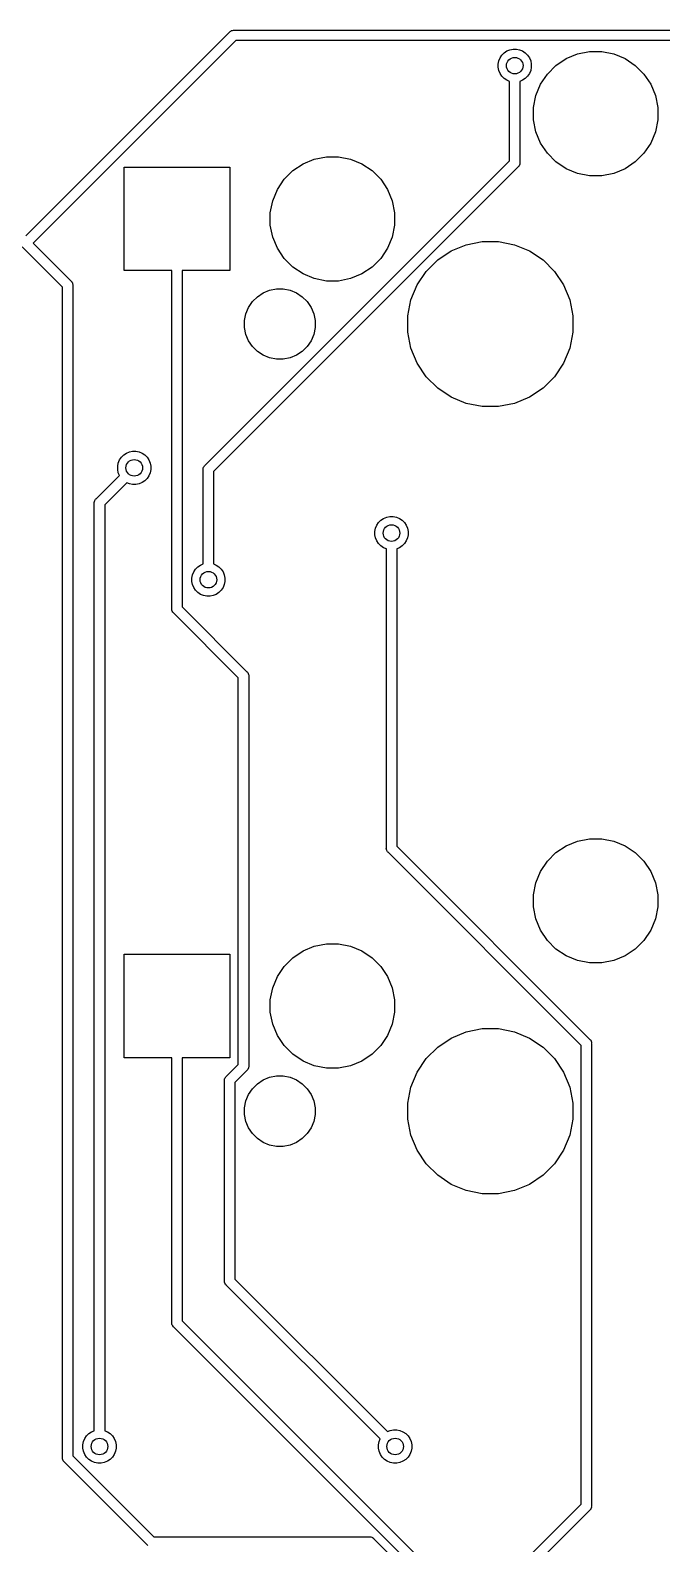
# Model space of a CAD drawing. Extents: x 1.2 to 14.9, y -4.9 to -0.3.
# Drawn here: x 2.653 to 3.253, y -1.894 to -0.456 of the extents above; entities that cross this region are included whole.
import ezdxf

# ---------------------------------------------------------------- set-up
doc = ezdxf.new("R2010")
doc.units = 0
doc.header["$MEASUREMENT"] = 0
doc.layers.add('BLACK', color=7, linetype='CONTINUOUS')

msp = doc.modelspace()

# ---------------------------------------------------------------- linework, layer by layer
at = {"layer": 'BLACK', "linetype": 'CONTINUOUS'}
for p, q in [((2.64867, -0.651084), (2.84242, -0.457328)), ((2.84242, -0.457328), (2.84257, -0.457141)), ((2.84257, -0.457141), (2.84276, -0.456987)), ((2.84276, -0.456987), (2.84332, -0.456526)), ((2.84276, -0.456987), (2.84276, -0.456987)), ((2.84332, -0.456526), (2.84418, -0.456069)), ((2.84332, -0.456526), (2.84332, -0.456526)), ((2.84332, -0.456526), (2.84332, -0.456526)), ((2.84418, -0.456069), (2.84511, -0.455788)), ((2.84511, -0.455788), (2.84583, -0.455717)), ((2.84583, -0.455717), (2.84607, -0.455693)), ((2.84583, -0.455717), (2.84583, -0.455717)), ((2.84607, -0.455693), (2.84631, -0.455717)), ((2.84631, -0.455717), (4.76303, -0.455717)), ((2.84811, -0.465559), (2.65562, -0.658043)), ((4.76124, -0.465559), (2.84811, -0.465559)), ((3.1057, -0.475363), (3.10856, -0.474176)), ((3.10856, -0.474176), (3.11161, -0.473571)), ((3.11161, -0.473571), (3.11471, -0.473571)), ((3.11471, -0.473571), (3.11775, -0.474176)), ((3.11775, -0.474176), (3.12062, -0.475363)), ((3.09741, -0.487768), (3.09801, -0.484725)), ((3.09741, -0.49087), (3.09741, -0.487768)), ((3.09801, -0.484725), (3.0992, -0.481859)), ((3.0992, -0.481859), (3.10093, -0.47928)), ((3.10093, -0.47928), (3.10312, -0.477087)), ((3.10312, -0.477087), (3.1057, -0.475363)), ((3.12062, -0.475363), (3.1232, -0.477087)), ((3.1232, -0.477087), (3.12539, -0.47928)), ((3.12539, -0.47928), (3.12711, -0.481859)), ((3.12711, -0.481859), (3.1283, -0.484725)), ((3.1283, -0.484725), (3.12891, -0.487768)), ((3.12891, -0.487768), (3.12891, -0.49087)), ((3.14413, -0.497355), (3.15235, -0.489129)), ((3.15235, -0.489129), (3.16203, -0.482666)), ((3.16203, -0.482666), (3.17277, -0.478214)), ((3.17277, -0.478214), (3.18418, -0.475945)), ((3.18418, -0.475945), (3.19582, -0.475945)), ((3.19582, -0.475945), (3.20723, -0.478214)), ((3.20723, -0.478214), (3.21797, -0.482666)), ((3.21797, -0.482666), (3.22765, -0.489129)), ((3.22765, -0.489129), (3.23587, -0.497355)), ((3.09801, -0.493912), (3.09741, -0.49087)), ((3.0992, -0.496778), (3.09801, -0.493912)), ((3.10093, -0.499358), (3.0992, -0.496778)), ((3.10312, -0.501551), (3.10093, -0.499358)), ((3.1057, -0.503275), (3.10312, -0.501551)), ((3.10824, -0.504326), (3.1057, -0.503275)), ((3.12062, -0.503275), (3.11808, -0.504326)), ((3.1232, -0.501551), (3.12062, -0.503275)), ((3.12539, -0.499358), (3.1232, -0.501551)), ((3.12711, -0.496778), (3.12539, -0.499358)), ((3.1283, -0.493912), (3.12711, -0.496778)), ((3.12891, -0.49087), (3.1283, -0.493912)), ((3.13767, -0.507027), (3.14413, -0.497355)), ((3.23587, -0.497355), (3.24233, -0.507027)), ((3.10824, -0.579926), (3.10824, -0.504326)), ((3.11808, -0.504326), (3.11808, -0.581724)), ((3.13094, -0.529184), (3.13321, -0.517774)), ((3.13321, -0.517774), (3.13767, -0.507027)), ((3.24233, -0.507027), (3.24679, -0.517774)), ((3.24679, -0.517774), (3.24906, -0.529184)), ((3.13094, -0.540816), (3.13094, -0.529184)), ((3.24906, -0.529184), (3.24906, -0.540816)), ((3.13321, -0.552226), (3.13094, -0.540816)), ((3.24906, -0.540816), (3.24679, -0.552226)), ((3.13767, -0.562973), (3.13321, -0.552226)), ((3.24679, -0.552226), (3.24233, -0.562973)), ((3.14413, -0.572645), (3.13767, -0.562973)), ((3.15235, -0.580871), (3.14413, -0.572645)), ((3.23587, -0.572645), (3.22765, -0.580871)), ((3.24233, -0.562973), (3.23587, -0.572645)), ((2.74217, -0.684213), (2.74217, -0.585787)), ((2.74217, -0.585787), (2.84256, -0.585787)), ((2.81882, -0.869345), (3.10824, -0.579926)), ((3.11647, -0.585615), (2.82705, -0.875034)), ((2.84256, -0.585787), (2.84256, -0.684213)), ((2.89413, -0.597355), (2.90235, -0.589129)), ((2.90235, -0.589129), (2.91203, -0.582666)), ((2.91203, -0.582666), (2.92277, -0.578214)), ((2.92277, -0.578214), (2.93418, -0.575945)), ((2.93418, -0.575945), (2.94582, -0.575945)), ((2.94582, -0.575945), (2.95723, -0.578214)), ((2.95723, -0.578214), (2.96797, -0.582666)), ((2.96797, -0.582666), (2.97765, -0.589129)), ((2.97765, -0.589129), (2.98587, -0.597355)), ((3.11665, -0.585461), (3.11647, -0.585615)), ((3.11681, -0.585274), (3.11665, -0.585461)), ((3.11727, -0.584712), (3.11681, -0.585274)), ((3.11681, -0.585274), (3.11681, -0.585274)), ((3.11749, -0.584293), (3.11727, -0.584712)), ((3.11773, -0.583857), (3.11749, -0.584293)), ((3.11801, -0.582929), (3.11773, -0.583857)), ((3.11808, -0.582206), (3.11801, -0.582929)), ((3.11808, -0.581724), (3.1181, -0.581965)), ((3.1181, -0.581965), (3.11808, -0.582206)), ((3.11808, -0.582206), (3.11808, -0.582206)), ((3.16203, -0.587334), (3.15235, -0.580871)), ((3.17277, -0.591786), (3.16203, -0.587334)), ((3.21797, -0.587334), (3.20723, -0.591786)), ((3.22765, -0.580871), (3.21797, -0.587334)), ((2.88767, -0.607027), (2.89413, -0.597355)), ((2.98587, -0.597355), (2.99233, -0.607027)), ((3.18418, -0.594055), (3.17277, -0.591786)), ((3.19582, -0.594055), (3.18418, -0.594055)), ((3.20723, -0.591786), (3.19582, -0.594055)), ((2.88094, -0.629184), (2.88321, -0.617774)), ((2.88321, -0.617774), (2.88767, -0.607027)), ((2.99233, -0.607027), (2.99679, -0.617774)), ((2.99679, -0.617774), (2.99906, -0.629184)), ((2.88094, -0.640816), (2.88094, -0.629184)), ((2.99906, -0.629184), (2.99906, -0.640816)), ((2.88321, -0.652226), (2.88094, -0.640816)), ((2.99906, -0.640816), (2.99679, -0.652226)), ((2.68341, -0.699755), (2.64536, -0.661694)), ((2.65562, -0.658043), (2.69164, -0.694066)), ((2.88767, -0.662973), (2.88321, -0.652226)), ((2.99679, -0.652226), (2.99233, -0.662973)), ((3.05282, -0.665434), (3.0671, -0.659517)), ((3.0671, -0.659517), (3.08227, -0.6565)), ((3.08227, -0.6565), (3.09773, -0.6565)), ((3.09773, -0.6565), (3.1129, -0.659517)), ((3.1129, -0.659517), (3.12718, -0.665434)), ((2.89413, -0.672645), (2.88767, -0.662973)), ((2.90235, -0.680871), (2.89413, -0.672645)), ((2.98587, -0.672645), (2.97765, -0.680871)), ((2.99233, -0.662973), (2.98587, -0.672645)), ((3.02903, -0.684959), (3.03996, -0.674025)), ((3.03996, -0.674025), (3.05282, -0.665434)), ((3.12718, -0.665434), (3.14004, -0.674025)), ((3.14004, -0.674025), (3.15097, -0.684959)), ((2.78744, -0.684213), (2.74217, -0.684213)), ((2.78744, -1.00574), (2.78744, -0.684213)), ((2.84256, -0.684213), (2.79728, -0.684213)), ((2.79728, -0.684213), (2.79728, -1.00394)), ((2.91203, -0.687334), (2.90235, -0.680871)), ((2.92277, -0.691786), (2.91203, -0.687334)), ((2.96797, -0.687334), (2.95723, -0.691786)), ((2.97765, -0.680871), (2.96797, -0.687334)), ((3.02043, -0.697816), (3.02903, -0.684959)), ((3.15097, -0.684959), (3.15957, -0.697816)), ((2.68341, -1.81262), (2.68341, -0.699755)), ((2.69164, -0.694066), (2.69183, -0.69422)), ((2.69183, -0.69422), (2.69199, -0.694407)), ((2.69199, -0.694407), (2.69199, -0.694408)), ((2.69199, -0.694408), (2.69245, -0.694969)), ((2.69245, -0.694969), (2.69253, -0.695127)), ((2.69253, -0.695127), (2.6929, -0.695824)), ((2.6929, -0.695824), (2.6929, -0.695824)), ((2.6929, -0.695824), (2.6929, -0.695824)), ((2.6929, -0.695824), (2.69293, -0.695917)), ((2.69293, -0.695917), (2.69318, -0.696752)), ((2.69318, -0.696752), (2.69326, -0.697475)), ((2.69326, -0.697475), (2.69326, -0.697476)), ((2.69326, -0.697476), (2.69328, -0.697717)), ((2.69328, -0.697717), (2.69326, -0.697958)), ((2.69326, -0.697958), (2.69326, -1.81083)), ((2.87413, -0.705313), (2.88023, -0.702787)), ((2.88023, -0.702787), (2.8867, -0.7015)), ((2.8867, -0.7015), (2.8933, -0.7015)), ((2.8933, -0.7015), (2.89977, -0.702787)), ((2.89977, -0.702787), (2.90587, -0.705313)), ((2.93418, -0.694055), (2.92277, -0.691786)), ((2.94582, -0.694055), (2.93418, -0.694055)), ((2.95723, -0.691786), (2.94582, -0.694055)), ((3.01452, -0.712102), (3.02043, -0.697816)), ((3.15957, -0.697816), (3.16548, -0.712102)), ((2.85779, -0.725228), (2.86031, -0.719132)), ((2.86031, -0.719132), (2.86398, -0.713645)), ((2.86398, -0.713645), (2.86864, -0.708979)), ((2.86864, -0.708979), (2.87413, -0.705313)), ((2.90587, -0.705313), (2.91135, -0.708979)), ((2.91135, -0.708979), (2.91602, -0.713645)), ((2.91602, -0.713645), (2.91969, -0.719132)), ((2.91969, -0.719132), (2.92221, -0.725228)), ((3.0115, -0.727268), (3.01452, -0.712102)), ((3.16548, -0.712102), (3.1685, -0.727268)), ((2.8565, -0.731701), (2.85779, -0.725228)), ((2.8565, -0.738299), (2.8565, -0.731701)), ((2.92221, -0.725228), (2.9235, -0.731701)), ((2.9235, -0.731701), (2.9235, -0.738299)), ((3.0115, -0.742732), (3.0115, -0.727268)), ((3.1685, -0.727268), (3.1685, -0.742732)), ((2.85779, -0.744772), (2.8565, -0.738299)), ((2.86031, -0.750868), (2.85779, -0.744772)), ((2.92221, -0.744772), (2.91969, -0.750868)), ((2.9235, -0.738299), (2.92221, -0.744772)), ((3.01452, -0.757898), (3.0115, -0.742732)), ((3.1685, -0.742732), (3.16548, -0.757898)), ((2.86398, -0.756355), (2.86031, -0.750868)), ((2.86864, -0.761021), (2.86398, -0.756355)), ((2.87413, -0.764687), (2.86864, -0.761021)), ((2.91135, -0.761021), (2.90587, -0.764687)), ((2.91602, -0.756355), (2.91135, -0.761021)), ((2.91969, -0.750868), (2.91602, -0.756355)), ((3.02043, -0.772184), (3.01452, -0.757898)), ((3.16548, -0.757898), (3.15957, -0.772184)), ((2.88023, -0.767213), (2.87413, -0.764687)), ((2.8867, -0.7685), (2.88023, -0.767213)), ((2.8933, -0.7685), (2.8867, -0.7685)), ((2.89977, -0.767213), (2.8933, -0.7685)), ((2.90587, -0.764687), (2.89977, -0.767213)), ((3.02903, -0.785041), (3.02043, -0.772184)), ((3.15957, -0.772184), (3.15097, -0.785041)), ((3.03996, -0.795975), (3.02903, -0.785041)), ((3.15097, -0.785041), (3.14004, -0.795975)), ((3.05282, -0.804566), (3.03996, -0.795975)), ((3.0671, -0.810483), (3.05282, -0.804566)), ((3.12718, -0.804566), (3.1129, -0.810483)), ((3.14004, -0.795975), (3.12718, -0.804566)), ((3.08227, -0.8135), (3.0671, -0.810483)), ((3.09773, -0.8135), (3.08227, -0.8135)), ((3.1129, -0.810483), (3.09773, -0.8135)), ((2.73776, -0.864198), (2.73948, -0.861619)), ((2.73948, -0.861619), (2.74167, -0.859425)), ((2.74167, -0.859425), (2.74425, -0.857702)), ((2.74425, -0.857702), (2.74712, -0.856515)), ((2.74712, -0.856515), (2.75016, -0.855909)), ((2.75016, -0.855909), (2.75326, -0.855909)), ((2.75326, -0.855909), (2.75631, -0.856515)), ((2.75631, -0.856515), (2.75917, -0.857702)), ((2.75917, -0.857702), (2.76175, -0.859425)), ((2.76175, -0.859425), (2.76394, -0.861619)), ((2.76394, -0.861619), (2.76567, -0.864198)), ((2.73596, -0.870106), (2.73657, -0.867064)), ((2.73596, -0.873209), (2.73596, -0.870106)), ((2.73657, -0.876251), (2.73596, -0.873209)), ((2.73657, -0.867064), (2.73776, -0.864198)), ((2.73762, -0.878789), (2.73657, -0.876251)), ((2.76567, -0.864198), (2.76686, -0.867064)), ((2.76686, -0.876251), (2.76567, -0.879117)), ((2.76686, -0.867064), (2.76746, -0.870106)), ((2.76746, -0.873209), (2.76686, -0.876251)), ((2.76746, -0.870106), (2.76746, -0.873209)), ((2.81718, -0.872996), (2.81728, -0.872031)), ((2.8172, -0.873238), (2.81718, -0.872996)), ((2.8172, -0.962993), (2.8172, -0.873238)), ((2.81728, -0.872031), (2.81756, -0.871104)), ((2.81756, -0.871104), (2.81801, -0.870249)), ((2.81801, -0.870249), (2.81848, -0.869687)), ((2.81848, -0.869687), (2.81863, -0.869499)), ((2.81848, -0.869687), (2.81848, -0.869687)), ((2.81863, -0.869499), (2.81882, -0.869345)), ((2.82705, -0.875034), (2.82705, -0.962993)), ((2.71537, -0.901038), (2.73762, -0.878789)), ((2.74458, -0.885749), (2.7236, -0.906727)), ((2.74712, -0.8868), (2.74458, -0.885749)), ((2.75016, -0.887406), (2.74712, -0.8868)), ((2.75326, -0.887406), (2.75016, -0.887406)), ((2.75631, -0.8868), (2.75326, -0.887406)), ((2.75917, -0.885613), (2.75631, -0.8868)), ((2.76175, -0.88389), (2.75917, -0.885613)), ((2.76394, -0.881696), (2.76175, -0.88389)), ((2.76567, -0.879117), (2.76394, -0.881696)), ((2.71374, -0.904689), (2.71383, -0.903724)), ((2.71376, -0.90493), (2.71374, -0.904689)), ((2.71376, -1.78696), (2.71376, -0.90493)), ((2.71383, -0.903724), (2.71411, -0.902797)), ((2.71411, -0.902797), (2.71457, -0.901942)), ((2.71457, -0.901942), (2.71503, -0.90138)), ((2.71503, -0.90138), (2.71518, -0.901192)), ((2.71503, -0.90138), (2.71503, -0.90138)), ((2.71518, -0.901192), (2.71537, -0.901038)), ((2.7236, -0.906727), (2.7236, -1.78696)), ((2.98606, -0.921453), (2.98864, -0.919729)), ((2.98864, -0.919729), (2.99151, -0.918542)), ((2.99151, -0.918542), (2.99455, -0.917937)), ((2.99455, -0.917937), (2.99765, -0.917937)), ((2.99765, -0.917937), (3.0007, -0.918542)), ((3.0007, -0.918542), (3.00356, -0.919729)), ((3.00356, -0.919729), (3.00614, -0.921453)), ((2.98035, -0.932134), (2.98096, -0.929091)), ((2.98035, -0.935236), (2.98035, -0.932134)), ((2.98096, -0.929091), (2.98215, -0.926226)), ((2.98215, -0.926226), (2.98387, -0.923646)), ((2.98387, -0.923646), (2.98606, -0.921453)), ((3.00614, -0.921453), (3.00833, -0.923646)), ((3.00833, -0.923646), (3.01006, -0.926226)), ((3.01006, -0.926226), (3.01125, -0.929091)), ((3.01125, -0.929091), (3.01185, -0.932134)), ((3.01185, -0.932134), (3.01185, -0.935236)), ((2.98096, -0.938279), (2.98035, -0.935236)), ((2.98215, -0.941145), (2.98096, -0.938279)), ((2.98387, -0.943724), (2.98215, -0.941145)), ((2.98606, -0.945917), (2.98387, -0.943724)), ((2.98864, -0.947641), (2.98606, -0.945917)), ((2.99118, -0.948692), (2.98864, -0.947641)), ((2.99118, -1.23314), (2.99118, -0.948692)), ((3.00356, -0.947641), (3.00102, -0.948692)), ((3.00102, -0.948692), (3.00102, -1.23134)), ((3.00614, -0.945917), (3.00356, -0.947641)), ((3.00833, -0.943724), (3.00614, -0.945917)), ((3.01006, -0.941145), (3.00833, -0.943724)), ((3.01125, -0.938279), (3.01006, -0.941145)), ((3.01185, -0.935236), (3.01125, -0.938279)), ((2.81467, -0.964044), (2.8172, -0.962993)), ((2.82705, -0.962993), (2.82959, -0.964044)), ((2.80638, -0.976449), (2.80698, -0.973406)), ((2.80638, -0.979551), (2.80638, -0.976449)), ((2.80698, -0.973406), (2.80817, -0.970541)), ((2.80817, -0.970541), (2.80989, -0.967961)), ((2.80989, -0.967961), (2.81209, -0.965768)), ((2.81209, -0.965768), (2.81467, -0.964044)), ((2.82959, -0.964044), (2.83216, -0.965768)), ((2.83216, -0.965768), (2.83436, -0.967961)), ((2.83436, -0.967961), (2.83608, -0.970541)), ((2.83608, -0.970541), (2.83727, -0.973406)), ((2.83727, -0.973406), (2.83787, -0.976449)), ((2.83787, -0.976449), (2.83787, -0.979551)), ((2.80698, -0.982594), (2.80638, -0.979551)), ((2.80817, -0.985459), (2.80698, -0.982594)), ((2.80989, -0.988039), (2.80817, -0.985459)), ((2.81209, -0.990232), (2.80989, -0.988039)), ((2.81467, -0.991956), (2.81209, -0.990232)), ((2.81753, -0.993143), (2.81467, -0.991956)), ((2.82959, -0.991956), (2.82672, -0.993143)), ((2.83216, -0.990232), (2.82959, -0.991956)), ((2.83436, -0.988039), (2.83216, -0.990232)), ((2.83608, -0.985459), (2.83436, -0.988039)), ((2.83727, -0.982594), (2.83608, -0.985459)), ((2.83787, -0.979551), (2.83727, -0.982594)), ((2.78742, -1.00598), (2.78744, -1.00574)), ((2.78744, -1.00622), (2.78742, -1.00598)), ((2.78751, -1.00694), (2.78744, -1.00622)), ((2.78744, -1.00622), (2.78744, -1.00622)), ((2.78779, -1.00787), (2.78751, -1.00694)), ((2.79728, -1.00394), (2.85879, -1.06544)), ((2.82057, -0.993748), (2.81753, -0.993143)), ((2.82368, -0.993748), (2.82057, -0.993748)), ((2.82672, -0.993143), (2.82368, -0.993748)), ((2.78825, -1.00872), (2.78779, -1.00787)), ((2.78887, -1.00947), (2.78825, -1.00872)), ((2.78905, -1.00963), (2.78887, -1.00947)), ((2.85056, -1.07113), (2.78905, -1.00963)), ((2.85056, -1.43871), (2.85056, -1.07113)), ((2.85879, -1.06544), (2.85898, -1.0656)), ((2.85898, -1.0656), (2.85913, -1.06579)), ((2.85913, -1.06579), (2.85913, -1.06579)), ((2.85913, -1.06579), (2.85959, -1.06635)), ((2.85959, -1.06635), (2.86005, -1.0672)), ((2.86005, -1.0672), (2.86005, -1.0672)), ((2.86005, -1.0672), (2.86033, -1.06813)), ((2.86033, -1.06813), (2.8604, -1.06885)), ((2.8604, -1.06885), (2.8604, -1.06885)), ((2.8604, -1.06885), (2.86043, -1.06909)), ((2.86043, -1.06909), (2.8604, -1.06934)), ((2.8604, -1.06934), (2.8604, -1.44051)), ((2.99116, -1.23338), (2.99118, -1.23314)), ((2.99125, -1.23434), (2.99116, -1.23338)), ((2.99153, -1.23527), (2.99125, -1.23434)), ((2.99199, -1.23613), (2.99153, -1.23527)), ((2.99244, -1.23668), (2.99199, -1.23613)), ((2.99261, -1.23687), (2.99244, -1.23668)), ((2.99279, -1.23703), (2.99261, -1.23687)), ((3.17639, -1.42063), (2.99279, -1.23703)), ((3.00102, -1.23134), (3.18462, -1.41494)), ((3.15235, -1.23735), (3.16203, -1.23089)), ((3.16203, -1.23089), (3.17277, -1.22644)), ((3.17277, -1.22644), (3.18418, -1.22417)), ((3.18418, -1.22417), (3.19582, -1.22417)), ((3.19582, -1.22417), (3.20723, -1.22644)), ((3.20723, -1.22644), (3.21797, -1.23089)), ((3.21797, -1.23089), (3.22765, -1.23735)), ((3.13767, -1.25525), (3.14413, -1.24558)), ((3.14413, -1.24558), (3.15235, -1.23735)), ((3.22765, -1.23735), (3.23587, -1.24558)), ((3.23587, -1.24558), (3.24233, -1.25525)), ((3.13094, -1.27741), (3.13321, -1.266)), ((3.13321, -1.266), (3.13767, -1.25525)), ((3.24233, -1.25525), (3.24679, -1.266)), ((3.24679, -1.266), (3.24906, -1.27741)), ((3.13094, -1.28904), (3.13094, -1.27741)), ((3.24906, -1.27741), (3.24906, -1.28904)), ((3.13321, -1.30045), (3.13094, -1.28904)), ((3.24906, -1.28904), (3.24679, -1.30045)), ((3.13767, -1.3112), (3.13321, -1.30045)), ((3.24679, -1.30045), (3.24233, -1.3112)), ((3.14413, -1.32087), (3.13767, -1.3112)), ((3.15235, -1.3291), (3.14413, -1.32087)), ((3.23587, -1.32087), (3.22765, -1.3291)), ((3.24233, -1.3112), (3.23587, -1.32087)), ((2.74217, -1.43244), (2.74217, -1.33401)), ((2.74217, -1.33401), (2.84256, -1.33401)), ((2.84256, -1.33401), (2.84256, -1.43244)), ((2.89413, -1.34558), (2.90235, -1.33735)), ((2.90235, -1.33735), (2.91203, -1.33089)), ((2.91203, -1.33089), (2.92277, -1.32644)), ((2.92277, -1.32644), (2.93418, -1.32417)), ((2.93418, -1.32417), (2.94582, -1.32417)), ((2.94582, -1.32417), (2.95723, -1.32644)), ((2.95723, -1.32644), (2.96797, -1.33089)), ((2.96797, -1.33089), (2.97765, -1.33735)), ((2.97765, -1.33735), (2.98587, -1.34558)), ((3.16203, -1.33556), (3.15235, -1.3291)), ((3.17277, -1.34001), (3.16203, -1.33556)), ((3.21797, -1.33556), (3.20723, -1.34001)), ((3.22765, -1.3291), (3.21797, -1.33556)), ((2.88767, -1.35525), (2.89413, -1.34558)), ((2.98587, -1.34558), (2.99233, -1.35525)), ((3.18418, -1.34228), (3.17277, -1.34001)), ((3.19582, -1.34228), (3.18418, -1.34228)), ((3.20723, -1.34001), (3.19582, -1.34228)), ((2.88094, -1.37741), (2.88321, -1.366)), ((2.88321, -1.366), (2.88767, -1.35525)), ((2.99233, -1.35525), (2.99679, -1.366)), ((2.99679, -1.366), (2.99906, -1.37741)), ((2.88094, -1.38904), (2.88094, -1.37741)), ((2.99906, -1.37741), (2.99906, -1.38904)), ((2.88321, -1.40045), (2.88094, -1.38904)), ((2.99906, -1.38904), (2.99679, -1.40045)), ((2.88767, -1.4112), (2.88321, -1.40045)), ((2.99679, -1.40045), (2.99233, -1.4112)), ((3.05282, -1.41366), (3.0671, -1.40774)), ((3.0671, -1.40774), (3.08227, -1.40472)), ((3.08227, -1.40472), (3.09773, -1.40472)), ((3.09773, -1.40472), (3.1129, -1.40774)), ((3.1129, -1.40774), (3.12718, -1.41366)), ((2.89413, -1.42087), (2.88767, -1.4112)), ((2.90235, -1.4291), (2.89413, -1.42087)), ((2.98587, -1.42087), (2.97765, -1.4291)), ((2.99233, -1.4112), (2.98587, -1.42087)), ((3.02903, -1.43318), (3.03996, -1.42225)), ((3.03996, -1.42225), (3.05282, -1.41366)), ((3.12718, -1.41366), (3.14004, -1.42225)), ((3.14004, -1.42225), (3.15097, -1.43318)), ((3.17639, -1.85667), (3.17639, -1.42063)), ((3.18462, -1.41494), (3.18481, -1.41509)), ((3.18481, -1.41509), (3.18496, -1.41528)), ((3.18496, -1.41528), (3.18542, -1.41584)), ((3.18542, -1.41584), (3.18574, -1.41643)), ((3.18574, -1.41643), (3.18588, -1.41669)), ((3.18588, -1.41669), (3.18616, -1.41762)), ((3.18616, -1.41762), (3.18623, -1.41835)), ((3.18623, -1.41835), (3.18623, -1.41835)), ((3.18623, -1.41835), (3.18626, -1.41859)), ((3.18626, -1.41859), (3.18623, -1.41883)), ((3.18623, -1.41883), (3.18623, -1.85847)), ((2.78744, -1.43244), (2.74217, -1.43244)), ((2.78744, -1.445), (2.78744, -1.43244)), ((2.84256, -1.43244), (2.79728, -1.43244)), ((2.79728, -1.43244), (2.79728, -1.68259)), ((2.83908, -1.45019), (2.85056, -1.43871)), ((2.91203, -1.43556), (2.90235, -1.4291)), ((2.92277, -1.44001), (2.91203, -1.43556)), ((2.96797, -1.43556), (2.95723, -1.44001)), ((2.97765, -1.4291), (2.96797, -1.43556)), ((3.02043, -1.44604), (3.02903, -1.43318)), ((3.15097, -1.43318), (3.15957, -1.44604)), ((2.78744, -1.68439), (2.78744, -1.445)), ((2.83751, -1.4532), (2.83754, -1.45288)), ((2.83754, -1.45288), (2.83758, -1.45274)), ((2.83758, -1.45274), (2.83782, -1.45195)), ((2.83782, -1.45195), (2.83828, -1.4511)), ((2.83828, -1.4511), (2.83874, -1.45053)), ((2.83874, -1.45053), (2.83889, -1.45035)), ((2.83874, -1.45053), (2.83874, -1.45053)), ((2.83889, -1.45035), (2.83908, -1.45019)), ((2.85879, -1.4444), (2.84731, -1.45588)), ((2.85898, -1.44425), (2.85879, -1.4444)), ((2.85933, -1.44382), (2.85898, -1.44425)), ((2.85959, -1.4435), (2.85933, -1.44382)), ((2.86005, -1.44264), (2.85959, -1.4435)), ((2.86011, -1.44243), (2.86005, -1.44264)), ((2.86033, -1.44172), (2.86011, -1.44243)), ((2.8604, -1.44099), (2.86033, -1.44172)), ((2.8604, -1.44051), (2.86043, -1.44075)), ((2.86043, -1.44075), (2.8604, -1.44099)), ((2.8604, -1.44099), (2.8604, -1.44099)), ((2.87413, -1.45354), (2.88023, -1.45101)), ((2.88023, -1.45101), (2.8867, -1.44972)), ((2.8867, -1.44972), (2.8933, -1.44972)), ((2.8933, -1.44972), (2.89977, -1.45101)), ((2.89977, -1.45101), (2.90587, -1.45354)), ((2.93418, -1.44228), (2.92277, -1.44001)), ((2.94582, -1.44228), (2.93418, -1.44228)), ((2.95723, -1.44001), (2.94582, -1.44228)), ((3.01452, -1.46033), (3.02043, -1.44604)), ((3.15957, -1.44604), (3.16548, -1.46033)), ((2.83744, -1.45384), (2.83751, -1.4532)), ((2.83747, -1.45408), (2.83744, -1.45384)), ((2.83747, -1.64459), (2.83747, -1.45408)), ((2.84731, -1.45588), (2.84731, -1.64279)), ((2.85779, -1.47345), (2.86031, -1.46736)), ((2.86031, -1.46736), (2.86398, -1.46187)), ((2.86398, -1.46187), (2.86864, -1.4572)), ((2.86864, -1.4572), (2.87413, -1.45354)), ((2.90587, -1.45354), (2.91135, -1.4572)), ((2.91135, -1.4572), (2.91602, -1.46187)), ((2.91602, -1.46187), (2.91969, -1.46736)), ((2.91969, -1.46736), (2.92221, -1.47345)), ((3.0115, -1.47549), (3.01452, -1.46033)), ((3.16548, -1.46033), (3.1685, -1.47549)), ((2.8565, -1.47992), (2.85779, -1.47345)), ((2.8565, -1.48652), (2.8565, -1.47992)), ((2.92221, -1.47345), (2.9235, -1.47992)), ((2.9235, -1.47992), (2.9235, -1.48652)), ((3.0115, -1.49096), (3.0115, -1.47549)), ((3.1685, -1.47549), (3.1685, -1.49096)), ((2.85779, -1.493), (2.8565, -1.48652)), ((2.86031, -1.49909), (2.85779, -1.493)), ((2.92221, -1.493), (2.91969, -1.49909)), ((2.9235, -1.48652), (2.92221, -1.493)), ((3.01452, -1.50612), (3.0115, -1.49096)), ((3.1685, -1.49096), (3.16548, -1.50612)), ((2.86398, -1.50458), (2.86031, -1.49909)), ((2.86864, -1.50925), (2.86398, -1.50458)), ((2.87413, -1.51291), (2.86864, -1.50925)), ((2.91135, -1.50925), (2.90587, -1.51291)), ((2.91602, -1.50458), (2.91135, -1.50925)), ((2.91969, -1.49909), (2.91602, -1.50458)), ((3.02043, -1.52041), (3.01452, -1.50612)), ((3.16548, -1.50612), (3.15957, -1.52041)), ((2.88023, -1.51544), (2.87413, -1.51291)), ((2.8867, -1.51672), (2.88023, -1.51544)), ((2.8933, -1.51672), (2.8867, -1.51672)), ((2.89977, -1.51544), (2.8933, -1.51672)), ((2.90587, -1.51291), (2.89977, -1.51544)), ((3.02903, -1.53327), (3.02043, -1.52041)), ((3.15957, -1.52041), (3.15097, -1.53327)), ((3.03996, -1.5442), (3.02903, -1.53327)), ((3.15097, -1.53327), (3.14004, -1.5442)), ((3.05282, -1.55279), (3.03996, -1.5442)), ((3.0671, -1.55871), (3.05282, -1.55279)), ((3.12718, -1.55279), (3.1129, -1.55871)), ((3.14004, -1.5442), (3.12718, -1.55279)), ((3.08227, -1.56172), (3.0671, -1.55871)), ((3.09773, -1.56172), (3.08227, -1.56172)), ((3.1129, -1.55871), (3.09773, -1.56172)), ((2.83744, -1.64483), (2.83747, -1.64459)), ((2.83747, -1.64507), (2.83744, -1.64483)), ((2.83754, -1.6458), (2.83747, -1.64507)), ((2.83747, -1.64507), (2.83747, -1.64507)), ((2.83782, -1.64672), (2.83754, -1.6458)), ((2.83828, -1.64758), (2.83782, -1.64672)), ((2.83889, -1.64833), (2.83828, -1.64758)), ((2.83908, -1.64848), (2.83889, -1.64833)), ((2.98544, -1.79484), (2.83908, -1.64848)), ((2.84731, -1.64279), (2.9924, -1.78788)), ((2.79728, -1.68259), (3.0853, -1.9706)), ((2.78742, -1.68463), (2.78744, -1.68439)), ((2.78751, -1.68559), (2.78742, -1.68463)), ((2.78779, -1.68652), (2.78751, -1.68559)), ((2.78795, -1.68681), (2.78779, -1.68652)), ((2.78825, -1.68738), (2.78795, -1.68681)), ((2.78887, -1.68813), (2.78825, -1.68738)), ((2.78908, -1.6883), (2.78887, -1.68813)), ((3.07707, -1.97629), (2.78908, -1.6883)), ((2.70293, -1.80042), (2.70354, -1.79737)), ((2.70354, -1.79737), (2.70473, -1.79451)), ((2.70473, -1.79451), (2.70645, -1.79193)), ((2.70645, -1.79193), (2.70864, -1.78974)), ((2.70864, -1.78974), (2.71122, -1.78801)), ((2.71122, -1.78801), (2.71376, -1.78696)), ((2.7236, -1.78696), (2.72614, -1.78801)), ((2.72614, -1.78801), (2.72872, -1.78974)), ((2.72872, -1.78974), (2.73091, -1.79193)), ((2.73091, -1.79193), (2.73264, -1.79451)), ((2.73264, -1.79451), (2.73382, -1.79737)), ((2.73382, -1.79737), (2.73443, -1.80042)), ((2.98378, -1.80042), (2.98438, -1.79737)), ((2.98438, -1.79737), (2.98544, -1.79484)), ((2.9924, -1.78788), (2.99493, -1.78683)), ((2.99493, -1.78683), (2.99798, -1.78622)), ((2.99798, -1.78622), (3.00108, -1.78622)), ((3.00108, -1.78622), (3.00412, -1.78683)), ((3.00412, -1.78683), (3.00699, -1.78801)), ((3.00699, -1.78801), (3.00957, -1.78974)), ((3.00957, -1.78974), (3.01176, -1.79193)), ((3.01176, -1.79193), (3.01348, -1.79451)), ((3.01348, -1.79451), (3.01467, -1.79737)), ((3.01467, -1.79737), (3.01528, -1.80042)), ((2.68339, -1.81287), (2.68341, -1.81262)), ((2.69326, -1.81083), (2.77021, -1.88778)), ((2.70293, -1.80352), (2.70293, -1.80042)), ((2.70354, -1.80656), (2.70293, -1.80352)), ((2.70473, -1.80943), (2.70354, -1.80656)), ((2.70645, -1.81201), (2.70473, -1.80943)), ((2.70864, -1.8142), (2.70645, -1.81201)), ((2.73091, -1.81201), (2.72872, -1.8142)), ((2.73264, -1.80943), (2.73091, -1.81201)), ((2.73382, -1.80656), (2.73264, -1.80943)), ((2.73443, -1.80352), (2.73382, -1.80656)), ((2.73443, -1.80042), (2.73443, -1.80352)), ((2.98378, -1.80352), (2.98378, -1.80042)), ((2.98438, -1.80656), (2.98378, -1.80352)), ((2.98557, -1.80943), (2.98438, -1.80656)), ((2.9873, -1.81201), (2.98557, -1.80943)), ((2.98949, -1.8142), (2.9873, -1.81201)), ((3.01176, -1.81201), (3.00957, -1.8142)), ((3.01348, -1.80943), (3.01176, -1.81201)), ((3.01467, -1.80656), (3.01348, -1.80943)), ((3.01528, -1.80352), (3.01467, -1.80656)), ((3.01528, -1.80042), (3.01528, -1.80352)), ((2.68348, -1.81383), (2.68339, -1.81287)), ((2.68377, -1.81476), (2.68348, -1.81383)), ((2.68422, -1.81561), (2.68377, -1.81476)), ((2.68465, -1.81614), (2.68422, -1.81561)), ((2.68484, -1.81636), (2.68465, -1.81614)), ((2.68503, -1.81652), (2.68484, -1.81636)), ((2.76452, -1.89601), (2.68503, -1.81652)), ((2.71122, -1.81592), (2.70864, -1.8142)), ((2.71409, -1.81711), (2.71122, -1.81592)), ((2.71713, -1.81772), (2.71409, -1.81711)), ((2.72023, -1.81772), (2.71713, -1.81772)), ((2.72327, -1.81711), (2.72023, -1.81772)), ((2.72614, -1.81592), (2.72327, -1.81711)), ((2.72872, -1.8142), (2.72614, -1.81592)), ((2.99207, -1.81592), (2.98949, -1.8142)), ((2.99493, -1.81711), (2.99207, -1.81592)), ((2.99798, -1.81772), (2.99493, -1.81711)), ((3.00108, -1.81772), (2.99798, -1.81772)), ((3.00412, -1.81711), (3.00108, -1.81772)), ((3.00699, -1.81592), (3.00412, -1.81711)), ((3.00957, -1.8142), (3.00699, -1.81592)), ((3.09896, -1.93411), (3.17639, -1.85667)), ((3.18462, -1.86236), (3.10719, -1.93979)), ((3.18481, -1.86221), (3.18462, -1.86236)), ((3.18496, -1.86202), (3.18481, -1.86221)), ((3.18542, -1.86146), (3.18496, -1.86202)), ((3.18496, -1.86202), (3.18496, -1.86202)), ((3.18547, -1.86138), (3.18542, -1.86146)), ((3.18588, -1.86061), (3.18547, -1.86138)), ((3.18616, -1.85968), (3.18588, -1.86061)), ((3.18623, -1.85895), (3.18616, -1.85968)), ((3.18623, -1.85847), (3.18626, -1.85871)), ((3.18626, -1.85871), (3.18623, -1.85895)), ((3.18623, -1.85895), (3.18623, -1.85895)), ((2.77021, -1.88778), (2.97512, -1.88778)), ((2.97512, -1.88778), (2.97536, -1.88776)), ((2.97536, -1.88776), (2.9756, -1.88778)), ((2.9756, -1.88778), (2.9756, -1.88778)), ((2.9756, -1.88778), (2.97633, -1.88785)), ((2.97633, -1.88785), (2.97725, -1.88813)), ((2.97725, -1.88813), (2.97811, -1.88859)), ((2.97811, -1.88859), (2.97886, -1.8892)), ((2.97886, -1.8892), (2.97901, -1.88939)), ((2.97901, -1.88939), (3.06757, -1.97795))]:
    msp.add_line(p, q, dxfattribs=at)
at = {"layer": 'BLACK'}
for centre in [(3.11316, -0.489319), (2.75171, -0.871657), (2.9961, -0.933685), (2.82213, -0.978), (2.71868, -1.80197), (2.99953, -1.80197)]:
    msp.add_circle(centre, 0.007874, dxfattribs=at)

doc.saveas('drawing.dxf')
